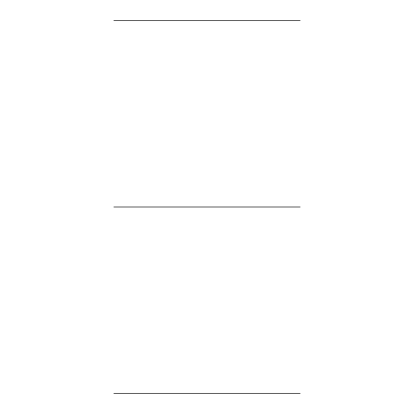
<?xml version="1.0" encoding="UTF-8"?>
<svg xmlns="http://www.w3.org/2000/svg" width="414" height="414" viewBox="0 0 414 414"><rect width="100%" height="100%" fill="white"/><g stroke="black" fill="none" stroke-linecap="round" stroke-linejoin="round"><path stroke-width="0.62" d="M113.85 20.7L300.15 20.7M113.85 207L300.15 207M113.85 393.3L300.15 393.3"/></g></svg>
